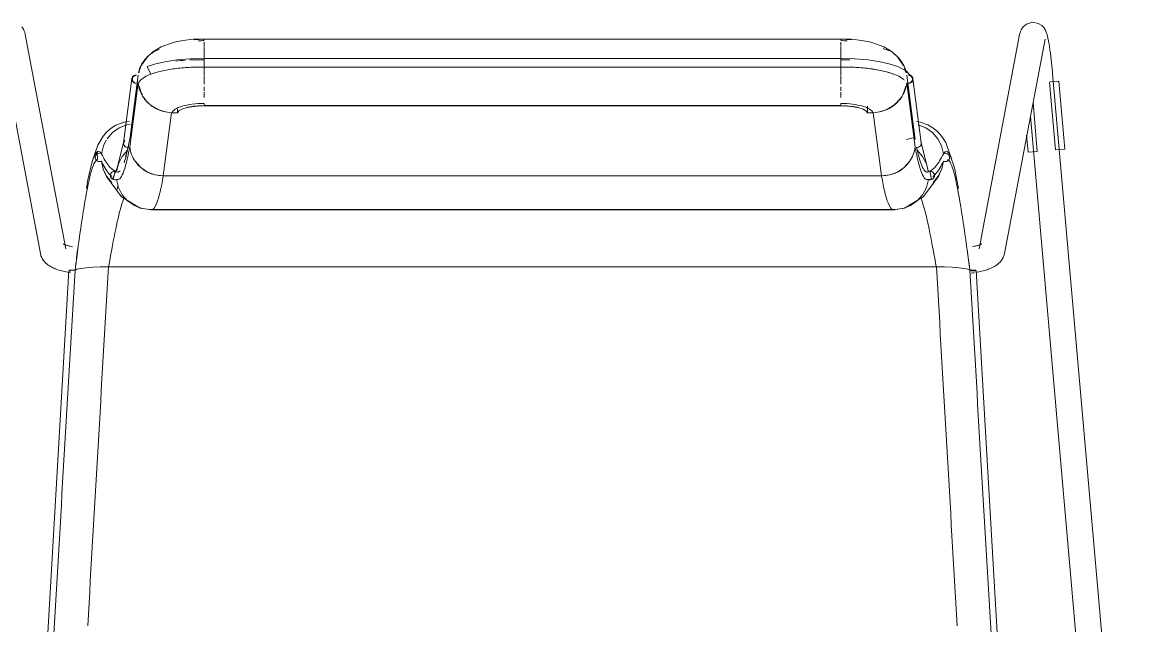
# Model space of a CAD drawing. Header units: millimetres. Extents: x 155927 to 295199, y -4084 to 97293.
# Drawn here: x 220290 to 220806, y 32357 to 32637 of the extents above; entities that cross this region are included whole.
import ezdxf

# ---------------------------------------------------------------- set-up
doc = ezdxf.new("R2010")
doc.units = ezdxf.units.MM
doc.header["$MEASUREMENT"] = 0
doc.layers.add('I-FURN', color=8, linetype='CONTINUOUS', lineweight=9)

msp = doc.modelspace()

# ---------------------------------------------------------------- linework, layer by layer
at = {"layer": 'I-FURN'}
for p, q in [((220754.97, 32636.11), (220753.39, 32634.79)), ((220754.97, 32636.11), (220757.72, 32636.95)), ((220757.72, 32636.95), (220760.48, 32636.46)), ((220760.48, 32636.46), (220762.14, 32635.42)), ((220289.61, 32634.79), (220290.36, 32633.71)), ((220290.36, 32633.71), (220290.73, 32632.91)), ((220290.73, 32632.91), (220290.95, 32632.29)), ((220290.95, 32632.29), (220291.08, 32631.77)), ((220291.08, 32631.77), (220291.17, 32631.35)), ((220309.98, 32532.06), (220291.17, 32631.35)), ((220751.83, 32631.35), (220733.02, 32532.06)), ((220751.92, 32631.77), (220751.83, 32631.35)), ((220752.06, 32632.29), (220751.92, 32631.77)), ((220752.27, 32632.91), (220752.06, 32632.29)), ((220752.65, 32633.71), (220752.27, 32632.91)), ((220753.39, 32634.79), (220752.65, 32633.71)), ((220762.14, 32635.42), (220762.99, 32634.51)), ((220762.99, 32634.51), (220763.47, 32633.81)), ((220763.47, 32633.81), (220763.77, 32633.25)), ((220763.77, 32633.25), (220763.99, 32632.78)), ((220763.99, 32632.78), (220764.16, 32632.35)), ((220764.16, 32632.35), (220764.3, 32631.94)), ((220764.3, 32631.94), (220764.43, 32631.55)), ((220764.43, 32631.55), (220764.54, 32631.15)), ((220764.54, 32631.15), (220764.65, 32630.75)), ((220279.38, 32629.12), (220298.19, 32529.83)), ((220360.19, 32627.76), (220354.14, 32625.63)), ((220364.22, 32628.55), (220360.19, 32627.76)), ((220369.05, 32629.06), (220364.22, 32628.55)), ((220374.08, 32629.17), (220369.05, 32629.06)), ((220374.08, 32629.17), (220374.08, 32629)), ((220668.93, 32629.17), (220374.08, 32629.17)), ((220374.08, 32628.87), (220374.08, 32629.15)), ((220374.08, 32625.92), (220374.08, 32627.68)), ((220668.93, 32629), (220668.93, 32629.17)), ((220668.93, 32629.17), (220673.96, 32629.06)), ((220668.93, 32629.15), (220668.93, 32628.87)), ((220668.93, 32627.68), (220668.93, 32625.92)), ((220673.96, 32629.06), (220678.78, 32628.55)), ((220678.78, 32628.55), (220682.82, 32627.76)), ((220682.82, 32627.76), (220688.86, 32625.63)), ((220744.81, 32529.83), (220763.62, 32629.12)), ((220764.65, 32630.75), (220764.75, 32630.34)), ((220764.75, 32630.34), (220764.85, 32629.91)), ((220764.85, 32629.91), (220764.95, 32629.47)), ((220764.95, 32629.47), (220765.05, 32629.01)), ((220765.05, 32629.01), (220765.14, 32628.53)), ((220765.14, 32628.53), (220765.24, 32628.03)), ((220765.24, 32628.03), (220765.33, 32627.52)), ((220765.33, 32627.52), (220765.43, 32626.99)), ((220765.43, 32626.99), (220765.52, 32626.43)), ((220765.52, 32626.43), (220765.61, 32625.87)), ((220765.61, 32625.87), (220765.7, 32625.28)), ((220347.78, 32620.95), (220345.11, 32617.05)), ((220350.26, 32623.24), (220347.78, 32620.95)), ((220354.14, 32625.63), (220350.26, 32623.24)), ((220374.08, 32623.07), (220374.08, 32625.65)), ((220374.08, 32622.91), (220374.08, 32619.89)), ((220374.08, 32619.89), (220374.08, 32622.9)), ((220668.93, 32625.65), (220668.93, 32623.07)), ((220668.93, 32619.89), (220668.93, 32622.91)), ((220668.93, 32622.9), (220668.93, 32619.89)), ((220688.86, 32625.63), (220692.75, 32623.24)), ((220692.75, 32623.24), (220695.22, 32620.95)), ((220695.22, 32620.95), (220697.9, 32617.05)), ((220765.7, 32625.28), (220765.79, 32624.68)), ((220765.79, 32624.68), (220765.88, 32624.06)), ((220765.88, 32624.06), (220765.97, 32623.42)), ((220765.97, 32623.42), (220766.06, 32622.77)), ((220766.06, 32622.77), (220766.15, 32622.11)), ((220766.15, 32622.11), (220766.24, 32621.44)), ((220766.24, 32621.44), (220766.32, 32620.75)), ((220766.32, 32620.75), (220766.41, 32620.05)), ((220345.11, 32617.05), (220345.01, 32616.85)), ((220351.1, 32617.61), (220347.65, 32616.44)), ((220347.65, 32616.44), (220349.41, 32612.9)), ((220355.79, 32618.7), (220351.1, 32617.61)), ((220361.41, 32619.55), (220355.79, 32618.7)), ((220367.53, 32620.04), (220361.41, 32619.55)), ((220374.08, 32620.13), (220367.53, 32620.04)), ((220668.93, 32620.13), (220374.08, 32620.13)), ((220374.08, 32616.28), (220374.08, 32620.13)), ((220374.08, 32620.13), (220374.08, 32620.06)), ((220374.08, 32620.06), (220374.08, 32619.86)), ((220374.08, 32619.86), (220374.08, 32619.56)), ((220374.08, 32619.56), (220374.08, 32619.17)), ((220374.08, 32619.17), (220374.08, 32618.72)), ((220374.08, 32618.72), (220374.08, 32618.22)), ((220374.08, 32618.22), (220374.08, 32617.72)), ((220374.08, 32617.72), (220374.08, 32617.25)), ((220374.08, 32617.25), (220374.08, 32616.83)), ((220374.08, 32616.83), (220374.08, 32616.5)), ((220374.08, 32616.5), (220374.08, 32616.28)), ((220374.08, 32616.2), (220374.08, 32612.38)), ((220374.08, 32612.38), (220374.08, 32616.2)), ((220374.08, 32616.17), (220668.93, 32616.17)), ((220668.93, 32620.13), (220668.93, 32616.17)), ((220668.93, 32620.13), (220675.47, 32620.04)), ((220668.93, 32620.06), (220668.93, 32620.13)), ((220668.93, 32619.86), (220668.93, 32620.06)), ((220668.93, 32619.56), (220668.93, 32619.86)), ((220668.93, 32619.17), (220668.93, 32619.56)), ((220668.93, 32618.72), (220668.93, 32619.17)), ((220668.93, 32618.22), (220668.93, 32618.72)), ((220668.93, 32617.72), (220668.93, 32618.22)), ((220668.93, 32617.25), (220668.93, 32617.72)), ((220668.93, 32616.83), (220668.93, 32617.25)), ((220668.93, 32616.5), (220668.93, 32616.83)), ((220668.93, 32616.28), (220668.93, 32616.5)), ((220668.93, 32616.17), (220668.93, 32616.28)), ((220668.93, 32612.38), (220668.93, 32616.2)), ((220668.93, 32616.2), (220668.93, 32612.38)), ((220675.15, 32616.09), (220668.93, 32616.17)), ((220681.72, 32615.56), (220675.15, 32616.09)), ((220675.47, 32620.04), (220681.59, 32619.55)), ((220681.59, 32619.55), (220687.21, 32618.7)), ((220685.73, 32614.97), (220681.72, 32615.56)), ((220687.21, 32618.7), (220691.9, 32617.61)), ((220691.9, 32617.61), (220695.36, 32616.44)), ((220695.36, 32616.44), (220699.48, 32614.26)), ((220697.9, 32617.05), (220698, 32616.85)), ((220766.41, 32620.05), (220766.49, 32619.34)), ((220766.49, 32619.34), (220766.57, 32618.62)), ((220766.57, 32618.62), (220766.65, 32617.9)), ((220766.65, 32617.9), (220766.73, 32617.16)), ((220766.73, 32617.16), (220766.81, 32616.42)), ((220766.81, 32616.42), (220766.88, 32615.68)), ((220766.88, 32615.68), (220766.95, 32614.93)), ((220340.62, 32610.86), (220336.77, 32581.08)), ((220343.46, 32612.42), (220339.62, 32582.72)), ((220374.08, 32612.19), (220374.08, 32608.27)), ((220374.08, 32608.63), (220374.08, 32612.19)), ((220668.93, 32608.27), (220668.93, 32612.19)), ((220668.93, 32612.19), (220668.93, 32608.63)), ((220690.16, 32614), (220685.73, 32614.97)), ((220693.6, 32612.9), (220690.16, 32614)), ((220699.48, 32614.26), (220702.02, 32611.36)), ((220703.39, 32582.72), (220699.54, 32612.42)), ((220699.69, 32611.23), (220700.31, 32606.45)), ((220706.24, 32581.08), (220702.38, 32610.86)), ((220766.95, 32614.93), (220767.02, 32614.18)), ((220767.02, 32614.18), (220767.09, 32613.43)), ((220767.09, 32613.43), (220767.1, 32613.27)), ((220806.05, 32169.95), (220767.1, 32613.27)), ((220343.44, 32608.88), (220339.6, 32579.18)), ((220343.01, 32608.89), (220342.69, 32606.45)), ((220374.08, 32605.16), (220374.08, 32607)), ((220668.93, 32607), (220668.93, 32605.16)), ((220699.56, 32608.88), (220703.41, 32579.18)), ((220765.69, 32609.29), (220768.45, 32577.88)), ((220765.81, 32609.3), (220767.88, 32609.48)), ((220767.88, 32609.48), (220769.92, 32609.66)), ((220769.92, 32609.66), (220772.68, 32578.25)), ((220374.08, 32602.18), (220374.08, 32604.64)), ((220668.93, 32604.64), (220668.93, 32602.18)), ((220355.15, 32565.8), (220359.01, 32595.08)), ((220359.01, 32595.08), (220361.72, 32595.01)), ((220361.72, 32596.67), (220361.72, 32595.01)), ((220361.72, 32595.01), (220362.36, 32595.87)), ((220362.36, 32595.87), (220363.71, 32596.66)), ((220363.71, 32596.66), (220365.7, 32597.33)), ((220365.7, 32597.33), (220368.19, 32597.84)), ((220368.19, 32597.84), (220371.04, 32598.16)), ((220371.04, 32598.16), (220374.08, 32598.27)), ((220668.93, 32598.33), (220374.08, 32598.33)), ((220374.08, 32598.27), (220668.93, 32598.27)), ((220668.93, 32598.27), (220671.97, 32598.16)), ((220671.97, 32598.16), (220674.82, 32597.84)), ((220674.82, 32597.84), (220677.31, 32597.33)), ((220677.31, 32597.33), (220679.29, 32596.66)), ((220679.29, 32596.66), (220680.64, 32595.87)), ((220680.64, 32595.87), (220681.28, 32595.01)), ((220681.28, 32595.01), (220681.28, 32598.02)), ((220681.28, 32595.01), (220684, 32595.08)), ((220684, 32595.08), (220687.86, 32565.8)), ((220760, 32577.14), (220758.01, 32599.74)), ((220335.58, 32590.27), (220333.21, 32589.25)), ((220338.08, 32590.93), (220335.58, 32590.27)), ((220339.5, 32591.08), (220338.08, 32590.93)), ((220339.96, 32589.79), (220338.22, 32589.42)), ((220338.23, 32589.41), (220339.97, 32589.79)), ((220705.77, 32590.76), (220704, 32590.99)), ((220709.37, 32589.46), (220705.77, 32590.76)), ((220756.8, 32593.4), (220794.1, 32168.9)), ((220329.03, 32586.19), (220327.3, 32584.22)), ((220331.01, 32587.87), (220329.03, 32586.19)), ((220331.62, 32585.85), (220329.14, 32583.02)), ((220333.21, 32589.25), (220331.01, 32587.87)), ((220334.71, 32588.02), (220331.62, 32585.85)), ((220338.22, 32589.42), (220334.71, 32588.02)), ((220708.3, 32588.02), (220704.78, 32589.42)), ((220711.38, 32585.85), (220708.3, 32588.02)), ((220711.64, 32588.12), (220709.37, 32589.46)), ((220713.86, 32583.02), (220711.38, 32585.85)), ((220713.81, 32586.34), (220711.64, 32588.12)), ((220715.8, 32584.1), (220713.81, 32586.34)), ((220755.07, 32584.66), (220755.77, 32576.77)), ((220324.79, 32580.11), (220322.12, 32572.48)), ((220327.3, 32584.22), (220324.79, 32580.11)), ((220327.4, 32579.7), (220326.5, 32576.07)), ((220328.67, 32582.28), (220327.4, 32579.7)), ((220336.78, 32581.16), (220333.82, 32569.55)), ((220336.82, 32581.32), (220336.75, 32580.85)), ((220336.75, 32580.85), (220336.82, 32580.38)), ((220337.01, 32581.76), (220336.82, 32581.32)), ((220336.82, 32580.38), (220337.01, 32579.94)), ((220337.3, 32582.15), (220337.01, 32581.76)), ((220337.01, 32579.94), (220337.31, 32579.56)), ((220337.31, 32579.56), (220337.69, 32579.26)), ((220338.37, 32577.21), (220339.74, 32583.51)), ((220703.26, 32583.51), (220699.19, 32582.7)), ((220705.32, 32579.26), (220705.7, 32579.56)), ((220705.7, 32579.56), (220705.99, 32579.94)), ((220705.99, 32579.94), (220706.18, 32580.38)), ((220706.18, 32581.32), (220706, 32581.76)), ((220706.25, 32580.85), (220706.18, 32581.32)), ((220706.18, 32580.38), (220706.25, 32580.85)), ((220706.22, 32581.16), (220709.19, 32569.55)), ((220715.6, 32579.7), (220713.86, 32583.02)), ((220716.5, 32576.07), (220715.6, 32579.7)), ((220717.62, 32581.27), (220715.8, 32584.1)), ((220721.61, 32569.56), (220717.62, 32581.27)), ((220323.7, 32574.85), (220323.62, 32574.37)), ((220323.62, 32574.37), (220323.68, 32573.88)), ((220323.63, 32574.37), (220323.7, 32574.85)), ((220323.69, 32573.88), (220323.63, 32574.37)), ((220323.7, 32574.85), (220323.9, 32575.3)), ((220323.89, 32575.3), (220323.7, 32574.85)), ((220324.19, 32575.7), (220323.89, 32575.3)), ((220323.9, 32575.3), (220324.2, 32575.7)), ((220324.58, 32576.01), (220324.19, 32575.7)), ((220324.2, 32575.7), (220324.58, 32576)), ((220325.59, 32576.99), (220324.43, 32577.31)), ((220324.43, 32577.31), (220324.62, 32573.46)), ((220324.58, 32576), (220325.04, 32576.2)), ((220325.04, 32576.2), (220324.58, 32576.01)), ((220325.53, 32576.28), (220325.04, 32576.2)), ((220325.04, 32576.2), (220325.53, 32576.27)), ((220326.03, 32576.23), (220326.5, 32576.07)), ((220326.5, 32576.07), (220326.03, 32576.23)), ((220336.11, 32574.81), (220334.35, 32571.41)), ((220338.61, 32577.68), (220336.11, 32574.81)), ((220337.61, 32574.78), (220338.37, 32577.21)), ((220337.69, 32579.26), (220338.14, 32579.06)), ((220338.14, 32579.06), (220338.63, 32578.98)), ((220338.63, 32578.98), (220339.13, 32579.02)), ((220703.88, 32579.02), (220704.37, 32578.98)), ((220704.37, 32578.98), (220704.86, 32579.06)), ((220706.9, 32574.81), (220704.39, 32577.68)), ((220704.86, 32579.06), (220705.32, 32579.26)), ((220708.65, 32571.41), (220706.9, 32574.81)), ((220716.5, 32576.07), (220716.97, 32576.23)), ((220716.98, 32576.23), (220716.5, 32576.07)), ((220716.97, 32576.23), (220717.47, 32576.27)), ((220717.47, 32576.28), (220716.98, 32576.23)), ((220717.97, 32576.2), (220717.47, 32576.28)), ((220717.47, 32576.27), (220717.97, 32576.2)), ((220717.97, 32576.2), (220718.42, 32576)), ((220718.42, 32576.01), (220717.97, 32576.2)), ((220718.81, 32575.7), (220718.42, 32576.01)), ((220718.42, 32576), (220718.81, 32575.7)), ((220718.81, 32575.7), (220719.11, 32575.3)), ((220719.11, 32575.3), (220718.81, 32575.7)), ((220719.11, 32575.3), (220719.3, 32574.85)), ((220719.31, 32574.85), (220719.11, 32575.3)), ((220719.3, 32574.85), (220719.38, 32574.37)), ((220719.38, 32574.37), (220719.31, 32574.85)), ((220719.38, 32574.37), (220719.32, 32573.88)), ((220719.32, 32573.88), (220719.38, 32574.37)), ((220757.81, 32576.95), (220755.77, 32576.77)), ((220759.88, 32577.13), (220757.81, 32576.95)), ((220770.63, 32578.07), (220768.57, 32577.89)), ((220772.68, 32578.25), (220770.63, 32578.07)), ((220322.12, 32572.48), (220320.23, 32563.96)), ((220323.68, 32573.88), (220323.87, 32573.42)), ((220323.87, 32573.42), (220323.69, 32573.88)), ((220324.16, 32573.02), (220323.87, 32573.42)), ((220323.87, 32573.42), (220324.15, 32573.02)), ((220324.15, 32573.02), (220324.53, 32572.7)), ((220324.54, 32572.7), (220324.16, 32573.02)), ((220324.53, 32572.7), (220324.98, 32572.49)), ((220324.99, 32572.49), (220324.54, 32572.7)), ((220324.98, 32572.49), (220325.47, 32572.4)), ((220325.48, 32572.4), (220324.99, 32572.49)), ((220325.47, 32572.4), (220325.97, 32572.43)), ((220325.98, 32572.43), (220325.48, 32572.4)), ((220325.97, 32572.43), (220326.45, 32572.58)), ((220326.45, 32572.58), (220325.98, 32572.43)), ((220327.24, 32568.97), (220326.45, 32572.58)), ((220326.45, 32572.58), (220327.23, 32568.97)), ((220333.82, 32569.55), (220331.65, 32564.22)), ((220334.35, 32571.41), (220333.46, 32567.7)), ((220342.23, 32572.41), (220344.72, 32569.67)), ((220344.72, 32569.67), (220347.83, 32567.59)), ((220695.17, 32567.59), (220698.29, 32569.67)), ((220698.29, 32569.67), (220700.78, 32572.41)), ((220709.55, 32567.7), (220708.65, 32571.41)), ((220709.19, 32569.55), (220709.51, 32567.68)), ((220716.56, 32572.58), (220715.76, 32568.97)), ((220715.77, 32568.97), (220716.56, 32572.58)), ((220717.03, 32572.43), (220716.56, 32572.58)), ((220716.56, 32572.58), (220717.03, 32572.43)), ((220717.53, 32572.4), (220717.03, 32572.43)), ((220717.03, 32572.43), (220717.53, 32572.4)), ((220718.02, 32572.49), (220717.53, 32572.4)), ((220717.53, 32572.4), (220718.02, 32572.49)), ((220718.47, 32572.7), (220718.02, 32572.49)), ((220718.02, 32572.49), (220718.47, 32572.7)), ((220718.85, 32573.02), (220718.47, 32572.7)), ((220718.47, 32572.7), (220718.85, 32573.02)), ((220719.14, 32573.42), (220718.85, 32573.02)), ((220718.85, 32573.02), (220719.14, 32573.42)), ((220719.32, 32573.88), (220719.14, 32573.42)), ((220719.14, 32573.42), (220719.32, 32573.88)), ((220723.51, 32559.9), (220721.61, 32569.56)), ((220320.23, 32563.96), (220319.49, 32559.9)), ((220327.23, 32568.97), (220328.87, 32565.64)), ((220328.88, 32565.65), (220327.24, 32568.97)), ((220328.82, 32565.57), (220327.93, 32567.32)), ((220335.81, 32556.03), (220328.82, 32565.57)), ((220328.87, 32565.64), (220331.28, 32562.81)), ((220331.28, 32562.81), (220328.88, 32565.64)), ((220330.62, 32565.95), (220330.69, 32566.44)), ((220330.68, 32566.44), (220330.62, 32565.95)), ((220330.69, 32565.46), (220330.62, 32565.95)), ((220330.62, 32565.95), (220330.68, 32565.46)), ((220330.87, 32566.9), (220330.68, 32566.44)), ((220330.68, 32565.46), (220330.87, 32564.99)), ((220330.69, 32566.44), (220330.88, 32566.9)), ((220330.88, 32564.99), (220330.69, 32565.46)), ((220331.17, 32567.3), (220330.87, 32566.9)), ((220330.87, 32564.99), (220331.17, 32564.59)), ((220330.88, 32566.9), (220331.17, 32567.3)), ((220331.17, 32564.59), (220330.88, 32564.99)), ((220331.55, 32567.62), (220331.17, 32567.3)), ((220331.17, 32567.3), (220331.55, 32567.61)), ((220331.55, 32564.28), (220331.17, 32564.59)), ((220331.17, 32564.59), (220331.55, 32564.28)), ((220331.55, 32567.61), (220332, 32567.82)), ((220332, 32567.82), (220331.55, 32567.62)), ((220332, 32564.08), (220331.55, 32564.28)), ((220331.55, 32564.28), (220332, 32564.07)), ((220332.78, 32567.98), (220331.95, 32564.09)), ((220332, 32567.82), (220332.49, 32567.9)), ((220332.49, 32567.9), (220332, 32567.82)), ((220332.49, 32563.99), (220332, 32564.08)), ((220332, 32564.07), (220332.49, 32563.99)), ((220332.49, 32567.9), (220332.99, 32567.86)), ((220332.99, 32567.86), (220332.49, 32567.9)), ((220332.99, 32564.03), (220332.49, 32563.99)), ((220332.49, 32563.99), (220332.99, 32564.03)), ((220332.99, 32567.86), (220333.46, 32567.7)), ((220333.46, 32567.7), (220332.99, 32567.86)), ((220333.46, 32564.2), (220332.99, 32564.03)), ((220332.99, 32564.03), (220333.46, 32564.19)), ((220333.46, 32564.19), (220334.35, 32560.48)), ((220347.83, 32567.59), (220351.38, 32566.28)), ((220351.38, 32566.28), (220355.15, 32565.8)), ((220687.86, 32565.8), (220355.15, 32565.8)), ((220355.15, 32565.8), (220687.86, 32565.8)), ((220687.86, 32565.8), (220691.63, 32566.28)), ((220691.63, 32566.28), (220695.17, 32567.59)), ((220707.2, 32556.03), (220714.18, 32565.57)), ((220708.48, 32564.18), (220711.36, 32564.22)), ((220708.65, 32560.48), (220709.55, 32564.19)), ((220709.54, 32567.7), (220710.01, 32567.86)), ((220710.01, 32564.03), (220709.54, 32564.2)), ((220710.02, 32567.86), (220709.55, 32567.7)), ((220709.55, 32564.19), (220710.02, 32564.03)), ((220710.01, 32567.86), (220710.51, 32567.9)), ((220710.51, 32563.99), (220710.01, 32564.03)), ((220710.51, 32567.9), (220710.02, 32567.86)), ((220710.02, 32564.03), (220710.51, 32563.99)), ((220711.06, 32564.09), (220710.22, 32567.98)), ((220710.51, 32567.9), (220711, 32567.82)), ((220711.01, 32567.82), (220710.51, 32567.9)), ((220711, 32564.08), (220710.51, 32563.99)), ((220710.51, 32563.99), (220711.01, 32564.07)), ((220711, 32567.82), (220711.45, 32567.61)), ((220711.45, 32564.28), (220711, 32564.08)), ((220711.46, 32567.62), (220711.01, 32567.82)), ((220711.01, 32564.07), (220711.46, 32564.28)), ((220711.45, 32567.61), (220711.84, 32567.3)), ((220711.84, 32564.59), (220711.45, 32564.28)), ((220711.84, 32567.3), (220711.46, 32567.62)), ((220711.46, 32564.28), (220711.84, 32564.59)), ((220714.12, 32565.65), (220711.73, 32562.81)), ((220711.73, 32562.81), (220714.13, 32565.64)), ((220711.84, 32567.3), (220712.13, 32566.9)), ((220712.13, 32566.9), (220711.84, 32567.3)), ((220712.13, 32564.99), (220711.84, 32564.59)), ((220711.84, 32564.59), (220712.13, 32564.99)), ((220712.13, 32566.9), (220712.32, 32566.44)), ((220712.32, 32566.44), (220712.13, 32566.9)), ((220712.32, 32565.46), (220712.13, 32564.99)), ((220712.13, 32564.99), (220712.32, 32565.46)), ((220712.32, 32566.44), (220712.38, 32565.95)), ((220712.39, 32565.95), (220712.32, 32566.44)), ((220712.38, 32565.95), (220712.32, 32565.46)), ((220712.32, 32565.46), (220712.39, 32565.95)), ((220715.76, 32568.97), (220714.12, 32565.65)), ((220714.13, 32565.64), (220715.77, 32568.97)), ((220714.18, 32565.57), (220715.07, 32567.32)), ((220334.35, 32560.48), (220336.1, 32557.08)), ((220336.11, 32557.09), (220334.36, 32560.48)), ((220708.65, 32560.48), (220706.9, 32557.09)), ((220706.9, 32557.08), (220708.65, 32560.48)), ((220344.46, 32550.92), (220335.81, 32556.03)), ((220336.1, 32557.08), (220338.61, 32554.21)), ((220338.62, 32554.22), (220336.11, 32557.09)), ((220338.61, 32554.21), (220341.75, 32552.04)), ((220341.75, 32552.05), (220338.62, 32554.22)), ((220698.55, 32550.92), (220707.2, 32556.03)), ((220704.39, 32554.22), (220701.25, 32552.05)), ((220701.26, 32552.04), (220704.39, 32554.21)), ((220706.9, 32557.09), (220704.39, 32554.22)), ((220704.39, 32554.21), (220706.9, 32557.08)), ((220344.61, 32550.85), (220341.43, 32552.22)), ((220345.32, 32550.68), (220341.75, 32552.05)), ((220341.75, 32552.04), (220345.32, 32550.67)), ((220349.65, 32550.05), (220344.61, 32550.85)), ((220349.11, 32550.2), (220345.32, 32550.68)), ((220345.32, 32550.67), (220349.11, 32550.2)), ((220693.89, 32550.2), (220349.11, 32550.2)), ((220349.11, 32550.2), (220693.89, 32550.2)), ((220349.65, 32550.05), (220654.45, 32550.05)), ((220654.45, 32550.05), (220693.36, 32550.05)), ((220693.36, 32550.05), (220698.39, 32550.85)), ((220697.68, 32550.68), (220693.89, 32550.2)), ((220693.89, 32550.2), (220697.69, 32550.67)), ((220701.25, 32552.05), (220697.68, 32550.68)), ((220697.69, 32550.67), (220701.26, 32552.04)), ((220698.39, 32550.85), (220701.57, 32552.22)), ((220308.76, 32534.29), (220308.79, 32534.28)), ((220308.79, 32534.28), (220308.86, 32534.23)), ((220308.86, 32534.23), (220308.95, 32534.19)), ((220308.95, 32534.19), (220309.1, 32534.11)), ((220309.1, 32534.11), (220309.3, 32534.03)), ((220309.3, 32534.03), (220309.53, 32533.93)), ((220309.53, 32533.93), (220309.8, 32533.83)), ((220309.8, 32533.83), (220310.1, 32533.72)), ((220310.1, 32533.72), (220310.44, 32533.61)), ((220310.44, 32533.61), (220310.8, 32533.51)), ((220310.8, 32533.51), (220311.2, 32533.4)), ((220311.2, 32533.4), (220311.62, 32533.29)), ((220311.62, 32533.29), (220312.06, 32533.19)), ((220312.06, 32533.19), (220312.53, 32533.09)), ((220312.53, 32533.09), (220313.03, 32532.99)), ((220730.47, 32533.09), (220729.98, 32532.99)), ((220730.94, 32533.19), (220730.47, 32533.09)), ((220731.39, 32533.29), (220730.94, 32533.19)), ((220731.81, 32533.4), (220731.39, 32533.29)), ((220732.2, 32533.51), (220731.81, 32533.4)), ((220732.57, 32533.61), (220732.2, 32533.51)), ((220732.9, 32533.72), (220732.57, 32533.61)), ((220733.21, 32533.83), (220732.9, 32533.72)), ((220733.48, 32533.93), (220733.21, 32533.83)), ((220733.71, 32534.03), (220733.48, 32533.93)), ((220733.9, 32534.11), (220733.71, 32534.03)), ((220734.06, 32534.19), (220733.9, 32534.11)), ((220734.14, 32534.23), (220734.06, 32534.19)), ((220734.22, 32534.28), (220734.14, 32534.23)), ((220734.24, 32534.29), (220734.22, 32534.28)), ((220298.19, 32529.83), (220298.45, 32528.84)), ((220298.45, 32528.84), (220298.82, 32527.95)), ((220298.82, 32527.95), (220299.25, 32527.16)), ((220744.19, 32527.95), (220743.75, 32527.16)), ((220744.55, 32528.84), (220744.19, 32527.95)), ((220744.81, 32529.83), (220744.55, 32528.84)), ((220299.25, 32527.16), (220299.74, 32526.47)), ((220299.74, 32526.47), (220300.25, 32525.87)), ((220300.25, 32525.87), (220300.77, 32525.35)), ((220300.77, 32525.35), (220301.3, 32524.9)), ((220301.3, 32524.9), (220301.83, 32524.5)), ((220301.83, 32524.5), (220302.37, 32524.14)), ((220302.37, 32524.14), (220302.91, 32523.82)), ((220302.91, 32523.82), (220303.44, 32523.53)), ((220303.44, 32523.53), (220303.99, 32523.25)), ((220303.99, 32523.25), (220304.55, 32523)), ((220304.55, 32523), (220305.12, 32522.77)), ((220305.12, 32522.77), (220305.71, 32522.55)), ((220305.71, 32522.55), (220306.3, 32522.34)), ((220314.25, 32522.17), (220315.15, 32522.57)), ((220315.15, 32522.57), (220314.25, 32522.17)), ((220315.15, 32522.57), (220316.89, 32522.94)), ((220316.9, 32522.94), (220315.15, 32522.57)), ((220316.9, 32522.94), (220319.36, 32523.25)), ((220319.4, 32523.25), (220316.9, 32522.94)), ((220319.39, 32523.25), (220322.45, 32523.49)), ((220322.5, 32523.49), (220319.4, 32523.25)), ((220322.5, 32523.49), (220325.97, 32523.64)), ((220326.03, 32523.64), (220322.5, 32523.49)), ((220326.03, 32523.64), (220329.72, 32523.7)), ((220329.8, 32523.7), (220326.03, 32523.64)), ((220713.2, 32523.7), (220329.8, 32523.7)), ((220329.8, 32523.7), (220713.2, 32523.7)), ((220716.97, 32523.64), (220713.2, 32523.7)), ((220713.28, 32523.7), (220716.97, 32523.64)), ((220720.51, 32523.49), (220716.97, 32523.64)), ((220717.03, 32523.64), (220720.51, 32523.49)), ((220723.61, 32523.25), (220720.51, 32523.49)), ((220720.55, 32523.49), (220723.61, 32523.25)), ((220726.1, 32522.94), (220723.61, 32523.25)), ((220723.64, 32523.25), (220726.1, 32522.94)), ((220727.85, 32522.57), (220726.1, 32522.94)), ((220726.11, 32522.94), (220727.85, 32522.57)), ((220727.85, 32522.57), (220728.75, 32522.17)), ((220728.75, 32522.17), (220727.85, 32522.57)), ((220737.3, 32522.55), (220736.71, 32522.34)), ((220737.88, 32522.77), (220737.3, 32522.55)), ((220738.45, 32523), (220737.88, 32522.77)), ((220739.01, 32523.25), (220738.45, 32523)), ((220739.56, 32523.53), (220739.01, 32523.25)), ((220740.1, 32523.82), (220739.56, 32523.53)), ((220740.64, 32524.14), (220740.1, 32523.82)), ((220741.17, 32524.5), (220740.64, 32524.14)), ((220741.71, 32524.9), (220741.17, 32524.5)), ((220742.24, 32525.35), (220741.71, 32524.9)), ((220742.76, 32525.87), (220742.24, 32525.35)), ((220743.27, 32526.47), (220742.76, 32525.87)), ((220743.75, 32527.16), (220743.27, 32526.47)), ((220292.1, 32190.07), (220311.38, 32521.98)), ((220306.3, 32522.34), (220306.9, 32522.15)), ((220306.9, 32522.15), (220307.52, 32521.96)), ((220307.52, 32521.96), (220308.15, 32521.79)), ((220308.15, 32521.79), (220308.79, 32521.63)), ((220308.79, 32521.63), (220309.45, 32521.48)), ((220309.45, 32521.48), (220310.12, 32521.33)), ((220310.12, 32521.33), (220310.8, 32521.2)), ((220310.8, 32521.2), (220311.49, 32521.07)), ((220311.45, 32521.93), (220311.38, 32521.98)), ((220311.39, 32521.98), (220311.45, 32521.93)), ((220311.49, 32521.07), (220312.19, 32520.96)), ((220311.63, 32521.88), (220311.92, 32521.83)), ((220311.92, 32521.83), (220311.63, 32521.88)), ((220311.95, 32522.13), (220311.65, 32522.09)), ((220311.65, 32522.09), (220311.95, 32522.13)), ((220311.92, 32521.83), (220312.3, 32521.8)), ((220312.3, 32521.8), (220311.92, 32521.83)), ((220312.34, 32522.16), (220311.95, 32522.13)), ((220311.95, 32522.13), (220312.33, 32522.16)), ((220312.33, 32522.16), (220312.79, 32522.18)), ((220312.79, 32522.18), (220312.34, 32522.16)), ((220313.28, 32522.19), (220312.79, 32522.18)), ((220312.79, 32522.18), (220313.28, 32522.19)), ((220313.78, 32522.19), (220313.28, 32522.19)), ((220313.28, 32522.19), (220313.78, 32522.19)), ((220314.25, 32522.17), (220313.78, 32522.19)), ((220313.78, 32522.19), (220314.25, 32522.17)), ((220729.22, 32522.19), (220728.75, 32522.17)), ((220728.75, 32522.17), (220729.22, 32522.19)), ((220729.72, 32522.19), (220729.22, 32522.19)), ((220729.22, 32522.19), (220729.72, 32522.19)), ((220729.26, 32521.77), (220729.76, 32521.77)), ((220729.76, 32521.77), (220729.26, 32521.77)), ((220730.1, 32520.85), (220729.37, 32520.75)), ((220730.21, 32522.18), (220729.72, 32522.19)), ((220729.72, 32522.19), (220730.22, 32522.18)), ((220729.76, 32521.77), (220730.25, 32521.78)), ((220730.25, 32521.78), (220729.76, 32521.77)), ((220730.81, 32520.96), (220730.1, 32520.85)), ((220730.67, 32522.16), (220730.21, 32522.18)), ((220730.22, 32522.18), (220730.67, 32522.16)), ((220730.25, 32521.78), (220730.7, 32521.8)), ((220730.7, 32521.8), (220730.25, 32521.78)), ((220731.05, 32522.13), (220730.67, 32522.16)), ((220730.67, 32522.16), (220731.06, 32522.13)), ((220730.7, 32521.8), (220731.08, 32521.83)), ((220731.08, 32521.83), (220730.7, 32521.8)), ((220731.35, 32522.09), (220731.05, 32522.13)), ((220731.06, 32522.13), (220731.36, 32522.09)), ((220731.08, 32521.83), (220731.37, 32521.88)), ((220731.37, 32521.88), (220731.08, 32521.83)), ((220731.54, 32522.04), (220731.35, 32522.09)), ((220731.36, 32522.09), (220731.55, 32522.04)), ((220731.37, 32521.88), (220731.55, 32521.93)), ((220731.56, 32521.93), (220731.37, 32521.88)), ((220732.21, 32521.2), (220731.51, 32521.07)), ((220731.62, 32521.98), (220731.54, 32522.04)), ((220731.55, 32522.04), (220731.62, 32521.98)), ((220731.55, 32521.93), (220731.62, 32521.98)), ((220731.62, 32521.98), (220731.56, 32521.93)), ((220750.91, 32190.07), (220731.62, 32521.98)), ((220732.89, 32521.33), (220732.21, 32521.2)), ((220733.56, 32521.48), (220732.89, 32521.33)), ((220734.21, 32521.63), (220733.56, 32521.48)), ((220734.86, 32521.79), (220734.21, 32521.63)), ((220735.49, 32521.96), (220734.86, 32521.79)), ((220736.1, 32522.15), (220735.49, 32521.96)), ((220736.71, 32522.34), (220736.1, 32522.15))]:
    msp.add_line(p, q, dxfattribs=at)
for centre, major_axis, ratio, start_param, end_param in [((220374.08, 32624.89), (-12.4, 0), 0.287441, 4.712389, 4.932602), ((220668.93, 32624.89), (12.4, 0), 0.287441, 1.332781, 1.570796), ((220374.08, 32613.42), (0, 15.75), 0.000004, 2.669107, 2.851347), ((220668.93, 32613.42), (0, 15.75), 0.000004, 3.431839, 3.614078), ((220338.72, 32580.85), (1.96, 0), 0.955139, 2.379629, 4.923331), ((220704.29, 32580.85), (1.96, 0), 0.955139, 4.501447, 6.790779), ((220355.28, 32580.87), (15.78, 0), 0.955139, 3.254129, 3.495629), ((220355.28, 32580.87), (15.78, 0), 0.955139, 3.495799, 3.737346), ((220687.73, 32580.87), (15.78, 0), 0.955139, 5.687432, 5.928979), ((220687.73, 32580.87), (15.78, 0), 0.955139, 5.929149, 6.170649), ((220355.28, 32580.87), (15.78, 0), 0.955139, 3.737469, 4.704147), ((220687.73, 32580.87), (15.78, 0), 0.955139, 4.720632, 5.68731)]:
    msp.add_ellipse(centre, major_axis=major_axis, ratio=ratio, start_param=start_param, end_param=end_param, dxfattribs=at)
for points in [[(220369.48, 32628.89), (220370.95, 32629.02), (220372.5, 32629.08), (220374.08, 32629.08)], [(220668.93, 32629.08), (220670.64, 32629.08), (220672.32, 32629.01), (220673.9, 32628.86)], [(220691.31, 32623.69), (220690.43, 32624.12), (220689.5, 32624.52), (220688.54, 32624.76)], [(220343.91, 32613.75), (220344.07, 32614.43), (220344.27, 32615.11), (220344.52, 32615.77)], [(220360.92, 32618.92), (220362.33, 32619.1), (220363.78, 32619.27), (220365.26, 32619.38)], [(220367.48, 32619.49), (220369.66, 32619.6), (220371.86, 32619.64), (220374.08, 32619.6)], [(220668.93, 32619.6), (220670.36, 32619.62), (220671.78, 32619.62), (220673.19, 32619.58)], [(220698.48, 32615.76), (220698.72, 32615.13), (220698.88, 32614.48), (220699.02, 32613.82)], [(220343.65, 32608.87), (220344, 32609.6), (220345.31, 32611), (220347.77, 32612.27), (220349.24, 32612.84)], [(220343.44, 32608.88), (220343.59, 32607.64), (220344.17, 32605.26), (220345.94, 32601.92), (220348.46, 32599.08), (220351.61, 32596.89), (220355.21, 32595.48), (220357.71, 32595.12), (220359.01, 32595.08)], [(220345.43, 32603.37), (220344.73, 32604.63), (220344.33, 32605.99), (220343.99, 32607.37)], [(220684, 32595.08), (220685.29, 32595.12), (220687.79, 32595.48), (220691.39, 32596.89), (220694.54, 32599.08), (220697.07, 32601.92), (220698.83, 32605.26), (220699.41, 32607.64), (220699.56, 32608.88)], [(220699.1, 32607.36), (220698.81, 32606.07), (220698.36, 32604.8), (220697.73, 32603.61)], [(220700.32, 32608.7), (220700.16, 32608.68), (220699.99, 32608.68), (220699.83, 32608.72)], [(220359.25, 32595.09), (220359.38, 32595.65), (220360.33, 32596.75), (220363.65, 32598.14), (220368.45, 32599.1), (220372.18, 32599.36), (220374.08, 32599.39)], [(220373.24, 32598.32), (220370.46, 32598.26), (220367.91, 32597.9), (220365.7, 32597.38)], [(220668.93, 32599.39), (220672.72, 32599.34), (220680.11, 32598.37), (220683.5, 32596.2), (220683.75, 32595.09)], [(220677.31, 32597.38), (220675.26, 32597.93), (220672.54, 32598.21), (220669.77, 32598.3)], [(220337, 32571.85), (220337.65, 32573.75), (220338.31, 32576.55), (220338.97, 32579.6)], [(220333.46, 32564.2), (220334.48, 32563.64), (220336.53, 32565.61), (220338.58, 32573.67), (220339.6, 32579.18)], [(220709.54, 32564.2), (220708.52, 32563.64), (220706.48, 32565.61), (220704.43, 32573.67), (220703.41, 32579.18)], [(220333.46, 32567.7), (220334.01, 32567.41), (220334.55, 32567.55), (220335.09, 32568.12)], [(220333.85, 32559.73), (220333.91, 32560.2), (220333.96, 32560.67), (220334.02, 32561.13)], [(220349.11, 32550.2), (220349.29, 32550.1), (220349.47, 32550.05), (220349.65, 32550.05)], [(220693.36, 32550.05), (220693.54, 32550.05), (220693.72, 32550.1), (220693.89, 32550.2)], [(220314.27, 32522.18), (220314.66, 32525.31), (220315.06, 32528.47), (220315.45, 32531.58)], [(220728.74, 32522.18), (220728.35, 32525.24), (220727.96, 32528.33), (220727.58, 32531.39)], [(220320.14, 32357.46), (220323.33, 32412.92), (220326.53, 32468.34), (220329.72, 32523.7)], [(220713.28, 32523.7), (220716.48, 32468.34), (220719.67, 32412.92), (220722.87, 32357.46)], [(220314.25, 32522.17), (220311.03, 32466.93), (220304.59, 32356.34), (220298.15, 32245.58), (220294.93, 32190.17)], [(220728.75, 32522.17), (220731.97, 32466.93), (220738.41, 32356.34), (220744.85, 32245.58), (220748.07, 32190.17)]]:
    msp.add_open_spline(points, degree=3, dxfattribs=at)
for points, knots in [([(220348.57, 32621.68), (220347.63, 32620.88), (220345.95, 32619.07), (220344.35, 32616.25), (220343.89, 32614.34), (220343.73, 32613.6)], [0.5, 0.5, 0.5, 0.5, 0.6666667, 0.8333333, 0.9365189, 0.9365189, 0.9365189, 0.9365189]), ([(220353.21, 32624.33), (220352.69, 32624.14), (220351.35, 32623.57), (220350.09, 32622.83), (220349.36, 32622.3)], [0.260519, 0.260519, 0.260519, 0.260519, 0.3333333, 0.4544474, 0.4544474, 0.4544474, 0.4544474]), ([(220699.35, 32613.53), (220699.19, 32614.3), (220698.62, 32616.21), (220697.07, 32619.07), (220695.06, 32621.25), (220693.68, 32622.26), (220693.27, 32622.53)], [0.0592823, 0.0592823, 0.0592823, 0.0592823, 0.1666667, 0.3333333, 0.5, 0.565028, 0.565028, 0.565028, 0.565028]), ([(220349.41, 32612.9), (220350.83, 32613.45), (220354.16, 32614.44), (220360.22, 32615.54), (220367.08, 32616.17), (220371.73, 32616.24), (220374.08, 32616.2)], [0.3397465, 0.3397465, 0.3397465, 0.3397465, 0.5, 0.6666667, 0.8333333, 0.9999948, 0.9999948, 0.9999948, 0.9999948]), ([(220668.93, 32616.2), (220671.27, 32616.24), (220675.93, 32616.17), (220682.78, 32615.54), (220688.93, 32614.43), (220694, 32612.9), (220696.93, 32611.39), (220698.08, 32610.46), (220698.35, 32610.19)], [-1, -1, -1, -1, -0.8333333, -0.6666667, -0.5, -0.3333333, -0.1666667, -0.1036621, -0.1036621, -0.1036621, -0.1036621]), ([(220342.59, 32612.46), (220342.45, 32612.47), (220342.22, 32612.45), (220341.93, 32612.38), (220341.66, 32612.28), (220341.35, 32612.1), (220341.03, 32611.81), (220340.79, 32611.45), (220340.66, 32611.1), (220340.61, 32610.79), (220340.61, 32610.52), (220340.64, 32610.25), (220340.71, 32610), (220340.83, 32609.75), (220341.02, 32609.44), (220341.34, 32609.12), (220341.74, 32608.88), (220342.09, 32608.76), (220342.35, 32608.71), (220342.52, 32608.7), (220342.59, 32608.69)], [0.1111111, 0.1111111, 0.1111111, 0.1111111, 0.1666667, 0.1944444, 0.2222222, 0.2777778, 0.3333333, 0.3888889, 0.4444444, 0.4791667, 0.5138889, 0.5486111, 0.5833333, 0.6180556, 0.6527778, 0.7222222, 0.7916667, 0.8263889, 0.8611111, 0.8888889, 0.8888889, 0.8888889, 0.8888889]), ([(220342.19, 32608.79), (220342.07, 32608.83), (220341.84, 32608.92), (220341.43, 32609.2), (220340.97, 32609.75), (220340.72, 32610.62), (220340.95, 32611.4), (220341.34, 32611.91), (220341.73, 32612.21), (220342.19, 32612.4), (220342.52, 32612.44), (220342.68, 32612.45)], [-0.8125, -0.8125, -0.8125, -0.8125, -0.765625, -0.71875, -0.625, -0.5, -0.375, -0.3125, -0.25, -0.1875, -0.125, -0.125, -0.125, -0.125]), ([(220699.56, 32608.88), (220699.7, 32608.82), (220699.92, 32608.75), (220700.2, 32608.7), (220700.48, 32608.69), (220700.78, 32608.73), (220701.07, 32608.81), (220701.34, 32608.92), (220701.66, 32609.12), (220701.98, 32609.43), (220702.21, 32609.8), (220702.35, 32610.15), (220702.39, 32610.46), (220702.4, 32610.74), (220702.36, 32611), (220702.29, 32611.25), (220702.18, 32611.5), (220701.99, 32611.8), (220701.66, 32612.11), (220701.26, 32612.32), (220700.91, 32612.42), (220700.65, 32612.46), (220700.49, 32612.46), (220700.42, 32612.46)], [0, 0, 0, 0, 0.0555556, 0.0833333, 0.1111111, 0.1666667, 0.1944444, 0.2222222, 0.2777778, 0.3333333, 0.3888889, 0.4444444, 0.4791667, 0.5138889, 0.5486111, 0.5833333, 0.6180556, 0.6527778, 0.7222222, 0.7916667, 0.8263889, 0.8611111, 0.8888889, 0.8888889, 0.8888889, 0.8888889]), ([(220700.32, 32612.45), (220700.49, 32612.44), (220700.78, 32612.4), (220701.16, 32612.26), (220701.58, 32612), (220702.03, 32611.48), (220702.28, 32610.62), (220702.05, 32609.83), (220701.66, 32609.3), (220701.28, 32608.98), (220700.97, 32608.84), (220700.81, 32608.79)], [-0.875, -0.875, -0.875, -0.875, -0.8125, -0.765625, -0.71875, -0.625, -0.5, -0.375, -0.3125, -0.25, -0.1875, -0.1875, -0.1875, -0.1875]), ([(220355.47, 32595.63), (220354.24, 32595.96), (220350.72, 32597.38), (220347.41, 32599.85), (220346.28, 32602)], [-0.8333333, -0.8333333, -0.8333333, -0.8333333, -0.6666667, -0.3333333, -0.3333333, -0.3333333, -0.3333333]), ([(220696.73, 32602), (220695.29, 32599.95), (220692.35, 32597.44), (220688.78, 32595.87), (220687.53, 32595.63)], [-0.6666667, -0.6666667, -0.6666667, -0.6666667, -0.3333333, -0.1666667, -0.1666667, -0.1666667, -0.1666667]), ([(220322.73, 32573.86), (220322.96, 32574.49), (220324.22, 32577.4), (220325.48, 32577.62), (220326.5, 32576.07)], [0.6929173, 0.6929173, 0.6929173, 0.6929173, 0.75, 1, 1, 1, 1]), ([(220326.5, 32576.07), (220327.66, 32573.67), (220329.75, 32570.24), (220331.85, 32568.45), (220332.78, 32567.98)], [0, 0, 0, 0, 0.5, 0.9025383, 0.9025383, 0.9025383, 0.9025383]), ([(220709.54, 32567.7), (220708.52, 32567.15), (220706.71, 32568.88), (220704.89, 32575.37), (220704.1, 32579.08)], [0, 0, 0, 0, 0.5, 0.8877852, 0.8877852, 0.8877852, 0.8877852]), ([(220716.5, 32576.07), (220715.34, 32573.67), (220713.25, 32570.24), (220711.16, 32568.45), (220710.22, 32567.98)], [0, 0, 0, 0, 0.5, 0.9025379, 0.9025379, 0.9025379, 0.9025379]), ([(220720.35, 32573.65), (220720.09, 32574.37), (220718.81, 32577.39), (220717.53, 32577.62), (220716.5, 32576.07)], [0.6866019, 0.6866019, 0.6866019, 0.6866019, 0.75, 1, 1, 1, 1]), ([(220314.25, 32522.17), (220315.27, 32529.72), (220317.3, 32544.93), (220320.35, 32563.37), (220322.79, 32571.67), (220324.21, 32573.27), (220324.62, 32573.46)], [0, 0, 0, 0, 0.25, 0.5, 0.75, 0.8499411, 0.8499411, 0.8499411, 0.8499411]), ([(220326.45, 32572.58), (220327.62, 32570.17), (220329.24, 32567.52), (220330.87, 32565.85), (220331.33, 32565.45)], [0, 0, 0, 0, 0.5, 0.6963068, 0.6963068, 0.6963068, 0.6963068]), ([(220716.56, 32572.58), (220715.39, 32570.17), (220713.76, 32567.52), (220712.13, 32565.85), (220711.67, 32565.45)], [0, 0, 0, 0, 0.5, 0.696307, 0.696307, 0.696307, 0.696307]), ([(220728.75, 32522.17), (220727.74, 32529.72), (220725.7, 32544.93), (220722.65, 32563.37), (220720.21, 32571.67), (220718.79, 32573.27), (220718.39, 32573.46)], [0, 0, 0, 0, 0.25, 0.5, 0.75, 0.8499412, 0.8499412, 0.8499412, 0.8499412]), ([(220349.65, 32550.05), (220350.48, 32550.05), (220352.31, 32552.43), (220354.14, 32560.07), (220355.15, 32565.8)], [0.0892847, 0.0892847, 0.0892847, 0.0892847, 0.5, 1, 1, 1, 1]), ([(220687.86, 32565.8), (220688.86, 32560.07), (220690.7, 32552.43), (220692.53, 32550.05), (220693.36, 32550.05)], [0, 0, 0, 0, 0.5, 0.9107154, 0.9107154, 0.9107154, 0.9107154]), ([(220329.8, 32523.7), (220330.78, 32529.09), (220332.72, 32539.87), (220335.14, 32550.53), (220336.59, 32554.76), (220337.07, 32555.89)], [0, 0, 0, 0, 0.25, 0.5, 0.6220225, 0.6220225, 0.6220225, 0.6220225]), ([(220705.94, 32555.89), (220706.41, 32554.76), (220707.86, 32550.53), (220710.28, 32539.87), (220712.23, 32529.09), (220713.2, 32523.7)], [0.3779775, 0.3779775, 0.3779775, 0.3779775, 0.5, 0.75, 1, 1, 1, 1])]:
    msp.add_open_spline(points, degree=3, knots=knots, dxfattribs=at)

doc.saveas('drawing.dxf')
